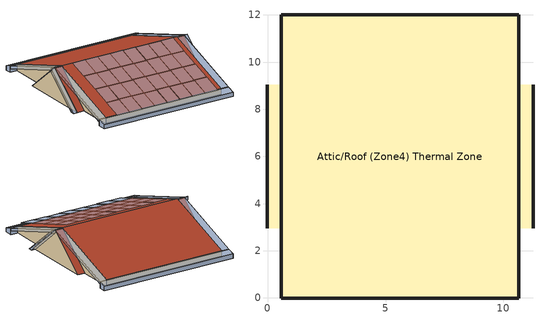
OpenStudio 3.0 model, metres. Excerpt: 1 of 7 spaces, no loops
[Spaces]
Attic/Roof (Zone4) Thermal Zone
 floor to Second Floor (Zone3) Thermal Zone (Attic Floor Assembly - Main House): 10.64,12.01 10.64,-0.03 0.58,-0.03 0.58,12.01 z6.04; 11.25,9.03 11.25,2.96 10.64,2.96 10.64,9.03 z6.04; 0.58,9.03 0.58,2.96 -0.03,2.96 -0.03,9.03 z6.04
 wall outside (Exterior Wall Assemby): 10.64,12.01 0.58,12.01 z6.04:6.13; 0.58,-0.03 10.64,-0.03 z6.1:6.57; 0.58,-0.03 10.64,-0.03 z6.04:6.1; 10.64,12.01 0.58,12.01 z6.13:6.57; 10.64,5.99,8.57 10.64,-0.03,6.57 10.64,-0.03,6.04 10.64,2.96,6.04; 0.58,5.99,8.57 0.58,2.96,6.04 0.58,-0.03,6.04 0.58,-0.03,6.57; -0.03,5.99,8.57 -0.03,9.03,6.04 -0.03,2.96,6.04; 11.25,5.99,8.57 11.25,2.96,6.04 11.25,9.03,6.04; 0.58,5.99,8.57 0.58,12.01,6.57 0.58,12.01,6.04 0.58,9.03,6.04; 10.64,5.99,8.57 10.64,9.03,6.04 10.64,12.01,6.04 10.64,12.01,6.57
 roof outside (Roof Assembly): 0.58,5.99,8.57 0.58,9.03,6.04 -0.03,9.03,6.04 -0.03,5.99,8.57; 10.64,5.99,8.57 10.64,2.96,6.04 11.25,2.96,6.04 11.25,5.99,8.57; 11.25,5.99,8.57 11.25,9.03,6.04 10.64,9.03,6.04 10.64,5.99,8.57; -0.03,5.99,8.57 -0.03,2.96,6.04 0.58,2.96,6.04 0.58,5.99,8.57; 0.58,5.99,8.57 0.58,-0.03,6.57 10.64,-0.03,6.57 10.64,5.99,8.57; 10.64,5.99,8.57 10.64,12.01,6.57 0.58,12.01,6.57 0.58,5.99,8.57
shading: 11.25,5.99 11.56,5.99 / -0.03,5.99 -0.33,5.99 z8.31:8.57; 0.58,12.01 -0.03,12.01 / 10.64,-0.03 11.25,-0.03 z6.35:6.57; -0.03,-0.66 11.25,-0.66 z6.04:6.36; 11.25,12.57 -0.03,12.57 z6.04:6.38; 11.25,-0.03 -0.03,-0.03 / -0.03,12.01 11.25,12.01 z6.04:6.57; 11.25,-0.03 11.25,-0.66 -0.03,-0.66 -0.03,-0.03 z6.04; 8.01,5.8,8.66 8.01,4.32,8.17 9.06,4.32,8.17 9.06,5.8,8.66; 11.25,5.99,8.57 11.25,6.42,8.22 11.25,12.01,6.35 11.25,12.01,6.57; -0.03,12.01,6.57 -0.03,12.57,6.38 -0.03,12.57,6.04 -0.03,12.01,6.04; 4.72,5.8,8.66 4.72,4.32,8.17 5.77,4.32,8.17 5.77,5.8,8.66; 9.11,1.22,7.13 9.11,-0.26,6.64 10.16,-0.26,6.64 10.16,1.22,7.13; 11.25,5.99,8.31 11.56,5.99,8.31 11.56,3.28,6.04 11.25,3.28,6.04; 10.64,6.42,8.22 10.64,12.01,6.35 11.25,12.01,6.35 11.25,6.42,8.22; 11.25,2.39,7.16 11.25,-0.03,6.35 10.64,-0.03,6.35; -0.03,5.99,8.31 -0.03,3.28,6.04 -0.33,3.28,6.04 -0.33,5.99,8.31; 3.63,2.75,7.64 3.63,1.27,7.15 4.67,1.27,7.15 4.67,2.75,7.64; 11.25,12.01,6.57 11.25,12.57,6.38 -0.03,12.57,6.38 -0.03,12.01,6.57; 11.25,12.57 11.25,12.01 -0.03,12.01 -0.03,12.57 z6.04; 11.56,5.24,7.94 11.56,3.9,6.83 11.56,4.63,7.18; 0.58,5.99,8.57 0.58,6.42,8.22 0.58,12.01,6.35 0.58,12.01,6.57; 11.56,5.99,8.57 11.56,5.24,7.94 11.56,4.63,7.18 11.56,5.99,8.31; 0.58,5.99,8.57 0.58,12.01,6.57 -0.03,12.01,6.57 -0.03,5.99,8.57; 11.25,5.99,8.57 11.25,-0.03,6.57 11.25,-0.03,6.35 11.25,5.57,8.22; 2.53,1.22,7.13 2.53,-0.26,6.64 3.58,-0.26,6.64 3.58,1.22,7.13; 2.48,5.8,8.66 1.43,5.8,8.66 1.43,4.32,8.17 2.48,4.32,8.17; -0.33,5.57,8.22 -0.33,4.98,7.46 -0.33,3.28,6.04 -0.33,2.96,6.04; 3.63,1.22,7.13 3.63,-0.26,6.64 4.67,-0.26,6.64 4.67,1.22,7.13; 10.64,3.54,7.54 11.25,2.39,7.16 10.64,-0.03,6.35; 1.43,1.22,7.13 1.43,-0.26,6.64 2.48,-0.26,6.64 2.48,1.22,7.13; 1.43,4.27,8.15 1.43,2.79,7.66 2.48,2.79,7.66 2.48,4.27,8.15; 11.56,5.99,8.57 11.25,5.99,8.57 11.25,2.96,6.04 11.56,2.96,6.04; 8.01,4.27,8.15 8.01,2.79,7.66 9.06,2.79,7.66 9.06,4.27,8.15; 5.82,1.22,7.13 5.82,-0.26,6.64 6.87,-0.26,6.64 6.87,1.22,7.13; 6.92,5.8,8.66 6.92,4.32,8.17 7.96,4.32,8.17 7.96,5.8,8.66; 5.82,4.27,8.15 5.82,2.79,7.66 6.87,2.79,7.66 6.87,4.27,8.15; 11.25,5.99,8.57 11.25,12.01,6.57 10.64,12.01,6.57 10.64,5.99,8.57; -0.03,5.99,8.57 -0.03,5.57,8.22 0.58,5.57,8.22 0.58,5.99,8.57; 9.11,4.27,8.15 9.11,2.79,7.66 10.16,2.79,7.66 10.16,4.27,8.15; 5.82,2.75,7.64 5.82,1.27,7.15 6.87,1.27,7.15 6.87,2.75,7.64; 4.72,2.75,7.64 4.72,1.27,7.15 5.77,1.27,7.15 5.77,2.75,7.64; 11.25,5.99,8.57 11.25,6.42,8.22 10.64,6.42,8.22 10.64,5.99,8.57; 11.25,5.57,8.22 11.25,2.39,7.16 10.64,3.54,7.54 10.64,5.57,8.22; 2.53,4.27,8.15 2.53,2.79,7.66 3.58,2.79,7.66 3.58,4.27,8.15; 5.82,5.8,8.66 5.82,4.32,8.17 6.87,4.32,8.17 6.87,5.8,8.66; -0.03,6.42,8.22 -0.03,12.01,6.35 0.58,12.01,6.35 0.58,6.42,8.22; 10.64,5.99,8.57 10.64,-0.03,6.57 11.25,-0.03,6.57 11.25,5.99,8.57; 6.92,2.75,7.64 6.92,1.27,7.15 7.96,1.27,7.15 7.96,2.75,7.64; 11.25,5.99,8.57 11.25,5.57,8.22 10.64,5.57,8.22 10.64,5.99,8.57; 11.25,2.96 11.56,2.96 11.56,3.28 11.25,3.28 z6.04; 11.56,4.63,7.18 11.56,3.9,6.83 11.56,2.96,6.04 11.56,3.28,6.04; 2.53,5.8,8.66 2.53,4.32,8.17 3.58,4.32,8.17 3.58,5.8,8.66; 11.25,12.01,6.57 11.25,12.01,6.04 11.25,12.57,6.04 11.25,12.57,6.38; 9.11,5.8,8.66 9.11,4.32,8.17 10.16,4.32,8.17 10.16,5.8,8.66; 0.58,5.57,8.22 0.58,-0.03,6.35 -0.03,-0.03,6.35 -0.03,5.57,8.22; 9.11,2.75,7.64 9.11,1.27,7.15 10.16,1.27,7.15 10.16,2.75,7.64; 11.25,-0.03,6.57 11.25,-0.66,6.36 11.25,-0.66,6.04 11.25,-0.03,6.04; 6.92,1.22,7.13 6.92,-0.26,6.64 7.96,-0.26,6.64 7.96,1.22,7.13; 8.01,2.75,7.64 8.01,1.27,7.15 9.06,1.27,7.15 9.06,2.75,7.64; -0.03,-0.03,6.57 -0.03,-0.03,6.04 -0.03,-0.66,6.04 -0.03,-0.66,6.36; 4.72,4.27,8.15 4.72,2.79,7.66 5.77,2.79,7.66 5.77,4.27,8.15; -0.03,5.99,8.57 -0.33,5.99,8.57 -0.33,2.96,6.04 -0.03,2.96,6.04; -0.33,5.99,8.57 -0.33,5.99,8.31 -0.33,5.74,8.36 -0.33,5.77,8.38; -0.03,-0.03,6.57 -0.03,-0.66,6.36 11.25,-0.66,6.36 11.25,-0.03,6.57; -0.03,5.99,8.57 -0.03,12.01,6.57 -0.03,12.01,6.35 -0.03,6.42,8.22; 6.92,4.27,8.15 6.92,2.79,7.66 7.96,2.79,7.66 7.96,4.27,8.15; -0.03,5.99,8.57 -0.03,-0.03,6.57 0.58,-0.03,6.57 0.58,5.99,8.57; 8.01,1.22,7.13 8.01,-0.26,6.64 9.06,-0.26,6.64 9.06,1.22,7.13; -0.03,5.99,8.57 -0.03,5.57,8.22 -0.03,-0.03,6.35 -0.03,-0.03,6.57; 3.63,4.27,8.15 3.63,2.79,7.66 4.67,2.79,7.66 4.67,4.27,8.15; -0.03,5.99,8.57 -0.03,6.42,8.22 0.58,6.42,8.22 0.58,5.99,8.57; 2.53,2.75,7.64 2.53,1.27,7.15 3.58,1.27,7.15 3.58,2.75,7.64; 3.63,5.8,8.66 3.63,4.32,8.17 4.67,4.32,8.17 4.67,5.8,8.66; 1.43,2.75,7.64 1.43,1.27,7.15 2.48,1.27,7.15 2.48,2.75,7.64; 4.72,1.22,7.13 4.72,-0.26,6.64 5.77,-0.26,6.64 5.77,1.22,7.13
[Site]
Washington Dc Dulles IntL Ar: Latitude {deg}=38.98; Longitude {deg}=-77.47; Time Zone {hr}=-5; Elevation {m}=82; Terrain=Suburbs
[Building]
NIST NZE House: North Axis {deg}=0; Default Construction Set=Default for Interior Walls
[ClimateZones]
Climate Zone Institution Name 1=ASHRAE; Climate Zone Document Name 1=ANSI/ASHRAE Standard 169; Climate Zone Document Year 1=2006; Climate Zone Institution Name 2=CEC; Climate Zone Document Name 2=California Climate Zone Descriptions; Climate Zone Document Year 2=1995
[SizingPeriod:DesignDay] Barometric Pressure {Pa}=100344; Sky Clearness=0; Rain Indicator=0; Snow Indicator=0; Day of Month=21; Daylight Saving Time Indicator=0; Dry-Bulb Temperature Range Modifier Type=DefaultMultipliers
Name | Maximum Dry-Bulb Temperature {C} | Daily Dry-Bulb Temperature Range {deltaC} | Humidity Indicating Conditions at Maximum Dry-Bulb | Wind Speed {m/s} | Wind Direction {deg} | Month | Day Type | Humidity Indicating Type | Solar Model Indicator | ASHRAE Taub | ASHRAE Taud
Washington Dc Dulles IntL Ar Ann Hum_n 99.6% Condns DP=>MCDB | -9 | 0 | -19.5 | 2.7 | 310 | 1 | WinterDesignDay | Dewpoint | ASHRAEClearSky
Washington Dc Dulles IntL Ar Ann Htg Wind 99.6% Condns WS=>MCDB | 0.8 | 0 | 0.8 | 11.2 | 310 | 1 | WinterDesignDay | Wetbulb | ASHRAEClearSky
Washington Dc Dulles IntL Ar Ann Htg 99.6% Condns DB | -11.8 | 0 | -11.8 | 2.7 | 310 | 1 | WinterDesignDay | Wetbulb | ASHRAEClearSky
Washington Dc Dulles IntL Ar Ann Clg .4% Condns DP=>MDB | 27.8 | 11.4 | 23.6 | 4 | 290 | 7 | SummerDesignDay | Dewpoint | ASHRAETau | 0.544 | 1.787
Washington Dc Dulles IntL Ar Ann Clg .4% Condns DB=>MWB | 34.1 | 11.4 | 23.9 | 4 | 290 | 7 | SummerDesignDay | Wetbulb | ASHRAETau | 0.544 | 1.787
Washington Dc Dulles IntL Ar Ann Clg .4% Condns WB=>MDB | 31.6 | 11.4 | 25.4 | 4 | 290 | 7 | SummerDesignDay | Wetbulb | ASHRAETau | 0.544 | 1.787
Washington Dc Dulles IntL Ar Ann Clg .4% Condns Enth=>MDB | 31.6 | 11.4 | 78000 | 4 | 290 | 7 | SummerDesignDay | Enthalpy | ASHRAETau | 0.544 | 1.787
[Construction]
Attic Floor Assembly - Main House: 1/2" GWB, 11 1/4" LSL Engineered Ceiling Joist
Exterior Wall Assemby: Fiber Cement Siding, Wood Furring Strips, Foil-faced Polyiso - 2.0", Foil-faced Polyiso - 2.0", Air Barrier Membrane, 1/2" Plywood Sheathing, 2x6 24" O.C. Wood Stud Wall w/ R-19 Cellulose Insulation, 1/2" GWB
Roof Assembly: Asphalt shingles, Peel and Stick Roof Membrane, 5/8" Plywood Sheathing, Foil-faced Polyiso - 1.5", Foil-faced Polyiso - 2.0", Foil-faced Polyiso - 1.5", Air Barrier Membrane, 1/2" Plywood Sheathing, 1 3/4" x11 7/8" LSL Engineered Roof Rafters w/ Cellulose Insulation Fill
Patio Shared Wall: 1/2" GWB, 2x6 24" O.C. Wood Stud Wall - R-19 Cellulose Insulation Only, 1/2" Plywood Sheathing, Air Barrier Membrane, Foil-faced Polyiso - 2.0", Foil-faced Polyiso - 2.0", Wood Furring Strips, Fiber Cement Siding
[Material] Thermal Absorptance=0.9; Solar Absorptance=0.7; Visible Absorptance=0.7
Name | Roughness | Thickness {m} | Conductivity {W/m-K} | Density {kg/m3} | Specific Heat {J/kg-K}
1/2" GWB | MediumSmooth | 0.0127 | 0.16 | 800 | 1090
11 1/4" LSL Engineered Ceiling Joist | Rough | 0.28575 | 0.18 | 1200 | 1012
2x6 24" O.C. Wood Stud Wall - R-19 Cellulose Insulation Only | MediumRough | 0.1397 | 0.047481 | 30 | 712
1/2" Plywood Sheathing | Smooth | 0.0127 | 0.07 | 400 | 1300
Foil-faced Polyiso - 2.0" | MediumRough | 0.0508 | 0.023 | 40 | 1496
Fiber Cement Siding | MediumRough | 0.0079375 | 0.09 | 1000 | 900
2x6 24" O.C. Wood Stud Wall w/ R-19 Cellulose Insulation | MediumRough | 0.1397 | 0.058209 | 92.55 | 850
Asphalt shingles | VeryRough | 0.0032 | 0.04 | 1120 | 1260
5/8" Plywood Sheathing | Smooth | 0.0159 | 0.12 | 544 | 1210
Foil-faced Polyiso - 1.5" | MediumRough | 0.0381 | 0.023 | 40 | 1496
1 3/4" x11 7/8" LSL Engineered Roof Rafters w/ Cellulose Insulation Fill | Rough | 0.301325 | 0.058209 | 92.55 | 850
[Material:NoMass] Roughness=Rough; Thermal Resistance {m2-K/W}=0.011; Thermal Absorptance=0.9; Solar Absorptance=0.7; Visible Absorptance=0.7
Air Barrier Membrane; Peel and Stick Roof Membrane
[Material:AirGap]
Wood Furring Strips: Thermal Resistance {m2-K/W}=0.15
[DefaultConstructionSet]
Default for Interior Walls: Default Exterior Surface Constructions=Default Surface Constructions 1; Default Interior Surface Constructions=Default Surface Constructions 2; Default Ground Contact Surface Constructions=Default Surface Constructions 3; Default Exterior SubSurface Constructions=Default Sub Surface Constructions 1; Default Interior SubSurface Constructions=Default Sub Surface Constructions 2
[DefaultSurfaceConstructions]
Name | Wall Construction
Default Surface Constructions 1; Default Surface Constructions 3
Default Surface Constructions 2 | Patio Shared Wall
[DefaultSubSurfaceConstructions]
Default Sub Surface Constructions 1; Default Sub Surface Constructions 2
[ThermalZone]
Zone4 Thermal Zone: Multiplier=1; Use Ideal Air Loads=No
[Sizing:Zone] Zone Cooling Design Supply Air Temperature Input Method=SupplyAirTemperature; Zone Cooling Design Supply Air Temperature {C}=12; Zone Cooling Design Supply Air Temperature Difference {deltaC}=11.11; Zone Heating Design Supply Air Temperature Input Method=SupplyAirTemperature; Zone Heating Design Supply Air Temperature {C}=30; Zone Heating Design Supply Air Temperature Difference {deltaC}=11.11; Zone Cooling Design Supply Air Humidity Ratio {kg-H2O/kg-air}=0.008; Zone Heating Design Supply Air Humidity Ratio {kg-H2O/kg-air}=0.008; Cooling Design Air Flow Method=DesignDay; Cooling Minimum Air Flow per Zone Floor Area {m3/s-m2}=0.000762; Heating Design Air Flow Method=DesignDay; Account for Dedicated Outdoor Air System=No; Dedicated Outdoor Air System Control Strategy=NeutralSupplyAir; Dedicated Outdoor Air Low Setpoint Temperature for Design {C}=Autosize; Dedicated Outdoor Air High Setpoint Temperature for Design {C}=Autosize
Zone4 Thermal Zone; Zone5 Thermal Zone; Zone2 Thermal Zone
[Space]
Attic/Roof (Zone4) Thermal Zone: Building Story=Building Story 4 - Attic/Roof; Thermal Zone=Zone4 Thermal Zone; Part of Total Floor Area=No
[SpaceInfiltration:DesignFlowRate]
Attic ACH: Space or SpaceType=Attic/Roof (Zone4) Thermal Zone; Schedule=ALWAYS_ON; Design Flow Rate Calculation Method=AirChanges/Hour; Air Changes per Hour {1/hr}=0; Constant Term Coefficient=1
[BuildingStory]
Building Story 4 - Attic/Roof
[AvailabilityManager:DifferentialThermostat]
Plant Loop 1 Differential Thermostat: Temperature Difference On Limit {deltaC}=10; Temperature Difference Off Limit {deltaC}=3
[AvailabilityManager:HighTemperatureTurnOff]
Plant Loop 1 High Temperature Turn Off: Temperature {C}=80
[AvailabilityManager:Scheduled]
AVM Scheduled: Schedule=Always On Discrete hvac_library
[CentralHeatPumpSystem:Module] Chiller Heater Modules Control Schedule=Always On Discrete hvac_library; Number of Chiller Heater Modules=1
Name | Chiller Heater Modules Performance Component
Central Heat Pump System Module 1 | Chiller Heater Performance Electric EIR 1
Central Heat Pump System Module 2 | Chiller Heater Performance Electric EIR 2
[ChillerHeaterPerformance:Electric:EIR] Reference Cooling Mode Evaporator Capacity {W}=autosize; Reference Cooling Mode COP {W/W}=1.5; Reference Cooling Mode Leaving Chilled Water Temperature {C}=6.67; Reference Cooling Mode Entering Condenser Fluid Temperature {C}=29.4; Reference Cooling Mode Leaving Condenser Water Temperature {C}=35; Reference Heating Mode Cooling Capacity Ratio=0.74; Reference Heating Mode Cooling Power Input Ratio=1.38; Reference Heating Mode Leaving Chilled Water Temperature {C}=6.67; Reference Heating Mode Leaving Condenser Water Temperature {C}=60; Reference Heating Mode Entering Condenser Fluid Temperature {C}=29.44; Heating Mode Entering Chilled Water Temperature Low Limit {C}=5; Chilled Water Flow Mode Type=VariableFlow; Design Chilled Water Flow Rate {m3/s}=autosize; Design Condenser Water Flow Rate {m3/s}=autosize; Design Hot Water Flow Rate {m3/s}=0.0003525; Compressor Motor Efficiency=1; Condenser Type=WaterCooled; Cooling Mode Temperature Curve Condenser Water Independent Variable=EnteringCondenser; Cooling Mode Cooling Capacity Function of Temperature Curve=Chiller Heater Performance Electric EIR 1 coolingModeccFT; Cooling Mode Electric Input to Cooling Output Ratio Function of Temperature Curve=Chiller Heater Performance Electric EIR 1 coolingModeEIRFT; Cooling Mode Electric Input to Cooling Output Ratio Function of Part Load Ratio Curve=Chiller Heater Performance Electric EIR 1 coolingModeEIRFPLR; Cooling Mode Cooling Capacity Optimum Part Load Ratio=1; Heating Mode Temperature Curve Condenser Water Independent Variable=LeavingCondenser; Heating Mode Cooling Capacity Function of Temperature Curve=Chiller Heater Performance Electric EIR 1 heatingModeccFT; Heating Mode Electric Input to Cooling Output Ratio Function of Temperature Curve=Chiller Heater Performance Electric EIR 1 heatingModeEIRFT; Heating Mode Electric Input to Cooling Output Ratio Function of Part Load Ratio Curve=Chiller Heater Performance Electric EIR 1 heatingModeEIRFPLR; Heating Mode Cooling Capacity Optimum Part Load Ratio=1; Sizing Factor=1
Chiller Heater Performance Electric EIR 1; Chiller Heater Performance Electric EIR 2
[Schedule:Compact]
ALWAYS_ON: Through: 12/31, For: AllDays, Until: 24:00, 1
[Curve:Biquadratic] Minimum Value of x=4.44; Input Unit Type for X=Temperature; Input Unit Type for Y=Temperature; Output Unit Type=Dimensionless
Name | Coefficient1 Constant | Coefficient2 x | Coefficient3 x**2 | Coefficient4 y | Coefficient5 y**2 | Coefficient6 x*y | Maximum Value of x | Minimum Value of y | Maximum Value of y
Chiller Heater Performance Electric EIR 1 coolingModeccFT | 0.950829 | 0.0341933 | 0.000266642 | -0.0017334 | -0.000176242 | -3.69198e-05 | 12.78 | 12.78 | 29.44
Chiller Heater Performance Electric EIR 1 coolingModeEIRFT | 0.736243 | 0.0213649 | 0.000363891 | -0.00428495 | 0.000338982 | -0.00036324 | 12.78 | 12.78 | 29.44
Chiller Heater Performance Electric EIR 1 heatingModeccFT | 0.941527 | 0.0552743 | 0.000357356 | 0.00125839 | -6.42055e-05 | -0.000535099 | 15.56 | 25 | 57.22
Chiller Heater Performance Electric EIR 1 heatingModeEIRFT | 0.228625 | 0.0249871 | -1.26711e-05 | 0.00932718 | 5.89204e-05 | -0.000326851 | 15.56 | 25 | 57.22
[Schedule:Constant]
Always On Discrete hvac_library: Value=1
[Curve:Bicubic] Coefficient1 Constant=0; Coefficient4 y=0; Coefficient5 y**2=0; Coefficient6 x*y=0; Coefficient8 y**3=0; Coefficient9 x**2*y=0; Coefficient10 x*y**2=0; Maximum Value of x=1; Minimum Value of y=0; Maximum Value of y=1
Name | Coefficient2 x | Coefficient3 x**2 | Coefficient7 x**3 | Minimum Value of x
Chiller Heater Performance Electric EIR 1 coolingModeEIRFPLR | 1.22895 | -0.751383 | 0.517396 | 0.2
Chiller Heater Performance Electric EIR 1 heatingModeEIRFPLR | 1.12853 | -0.0264962 | -0.103811 | 0.3
